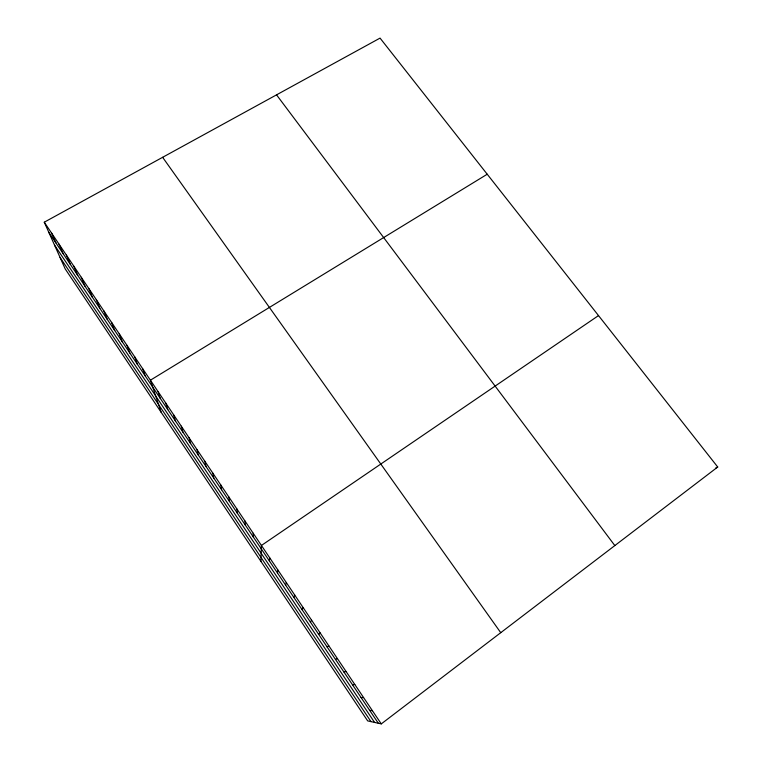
<?xml version="1.0" encoding="UTF-8"?>
<svg xmlns="http://www.w3.org/2000/svg" width="762" height="762" viewBox="0 0 762 762"><rect width="100%" height="100%" fill="white"/><g stroke="black" fill="none" stroke-linecap="round" stroke-linejoin="round"><path stroke-width="1.14" d="M260.918 561.365L261.414 545.468L598.513 315.582M269.377 560.937L269.672 557.755M277.482 573.024L277.978 570.119M285.636 585.168L286.322 582.539M293.837 597.379L294.713 595.036M302.076 609.667L303.152 607.6M310.363 622.011L311.639 620.239M318.697 634.422L320.173 632.946M381.276 723.9L717.728 467.011L380.048 38.1L44.272 222.199L65.189 268.891L367.684 720.9L381.276 723.9L44.272 222.199M327.069 646.9L328.755 645.719M487.223 174.231L150.4 380.2L161.22 412.394M715.766 467.982L717.728 467.011M335.49 659.454L337.385 658.568M343.967 672.074L346.062 671.484M352.482 684.762L354.797 684.476M361.045 697.516L363.569 697.544M369.656 710.346L372.399 710.689M276.539 94.85L614.829 545.573M162.63 157.305L500.748 632.679M48.787 232.286L378.314 723.243M54.502 245.04L374.58 722.424M60.065 257.47L370.98 721.624M51.587 233.096L55.969 242.973M58.95 244.059L63.179 253.727M66.351 255.07L70.428 264.528M73.79 266.148L77.724 275.396M81.267 277.282L85.049 286.312M88.792 288.474L92.412 297.285M96.345 299.723L99.822 308.315M103.946 311.039L107.261 319.402M111.585 322.412L114.738 330.546M119.263 333.842L122.263 341.757M126.987 345.338L129.826 353.016M134.75 356.892L137.427 364.341M142.551 368.513L145.066 375.723M158.058 391.592L160.239 398.335M165.754 403.06L167.773 409.556M173.498 414.576L175.346 420.843M181.27 426.158L182.956 432.178M189.1 437.807L190.605 443.579M196.958 449.513L198.301 455.038M204.864 461.277L206.026 466.563M212.817 473.116L213.798 478.145M220.809 485.013L221.618 489.785M228.838 496.967L229.467 501.482M236.915 508.997L237.363 513.255M245.04 521.084L245.307 525.075M253.203 533.248L253.289 536.972"/></g></svg>
